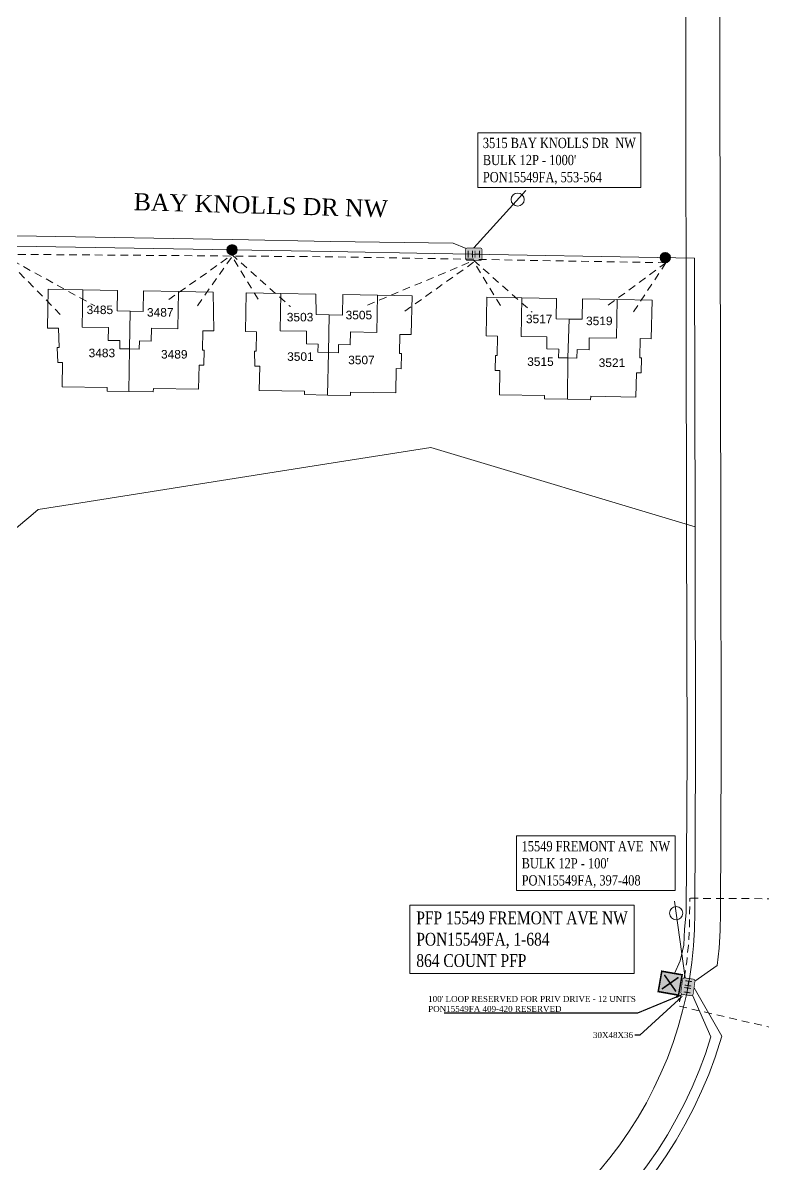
# Model space of a CAD drawing. Header units: feet. Extents: x 865220 to 2774701, y -2240498 to 961524.
# Drawn here: x 2767612 to 2768045, y 956633 to 957301 of the extents above; entities that cross this region are included whole.
import ezdxf
from ezdxf import colors
from ezdxf.entities.mleader import LeaderData, LeaderLine
from ezdxf.enums import TextEntityAlignment as Align
from ezdxf.lldxf.tags import DXFTag
from ezdxf.math import Vec2, Vec3

# ---------------------------------------------------------------- set-up
doc = ezdxf.new("R2010")
doc.units = ezdxf.units.FT
doc.header["$LTSCALE"] = 0.015
doc.header["$MEASUREMENT"] = 0
doc.set_wipeout_variables(frame=1)
doc.linetypes.add('DASHED', pattern=[5, 3, -2])
for name, color, linetype, lineweight in [('144D', 112, '144D', 5), ('216A', 112, '216A', 5), ('432A', 112, '432A', 5), ('DETAIL', 7, 'Continuous', 5), ('DROP BURIED', 7, 'DASHED', 5), ('F1', 112, 'F1', 5), ('Parcels', 7, 'Continuous', 0), ('PROP_TEL', 6, 'Continuous', 5), ('RUNNING LINE (UNDERGROUND)', 10, 'Continuous', 40), ('TAIL', 1, 'MST', 5), ('TERMINALS', 7, 'Continuous', 5)]:
    doc.layers.add(name, color=color, linetype=linetype, lineweight=lineweight)
for name, color, linetype in [('Scott County Addresses', 7, 'Continuous'), ('STREET NAME', 7, 'Continuous'), ('TELEPHONE STRUCT-PROP', 6, 'Continuous')]:
    doc.layers.add(name, color=color, linetype=linetype)
doc.styles.add('Dimensions 100', font='arial.ttf')
doc.styles.add('Line', font='txt.shx', dxfattribs={"height": 3})
doc.styles.add('SIMPLEX', font='times.ttf', dxfattribs={"width": 0.8})
doc.styles.get("Standard").update_dxf_attribs({"font": 'times.ttf'})
doc.styles.add('Utilities', font='arial.ttf', dxfattribs={"height": 2.5})
tags = doc.linetypes.add('144D', pattern='A,80,-5,["144D",Line,S=1.5,R=0,X=0,Y=-1.5],-24', length=109).pattern_tags.tags
tags[6] = DXFTag(74, 10)
tags = doc.linetypes.add('216A', pattern='A,80,-5,["216A",Line,S=1.5,R=0,X=0,Y=-1.5],-24', length=109).pattern_tags.tags
tags[6] = DXFTag(74, 10)
tags = doc.linetypes.add('432A', pattern='A,80,-5,["432A",Line,S=1.5,R=0,X=0,Y=-1.5],-24', length=109).pattern_tags.tags
tags[6] = DXFTag(74, 10)
tags = doc.linetypes.add('F1', pattern='A,15,-5,["F1",Line,S=1.5,R=0,X=0,Y=-1.5],-12', length=32).pattern_tags.tags
tags[6] = DXFTag(74, 10)
tags = doc.linetypes.add('MST', pattern='A,5,-5,5,-5,["TAIL",Line,S=1.5,R=0,X=0,Y=-1.5],-20', length=40).pattern_tags.tags
tags[10] = DXFTag(74, 10)

# ---------------------------------------------------------------- blocks, each defined once
blk = doc.blocks.new('ACMAP_ANN_TEMPLATE_Scott County Address')
at = {"layer": 'Scott County Addresses', "style": 'Dimensions 100'}
blk.add_attdef('ScottCountyAddress', (0, 0), '', height=50, dxfattribs=at)
blk = doc.blocks.new('PFP')
at = {"color": 6}
blk.add_wipeout([(-0.121, 0.121), (0.121, 0.121), (0.121, -0.121), (-0.121, -0.121)], dxfattribs=at)
at = {"ltscale": 40, "true_color": 0xffffff}
h = blk.add_hatch(color=7, dxfattribs=at)
h.dxf.hatch_style = 1
h.paths.add_polyline_path([(-0.121, -0.121), (0.121, -0.121), (0.121, 0.121), (-0.121, 0.121)])
at = {"layer": 'RUNNING LINE (UNDERGROUND)', "color": 6, "lineweight": 0, "const_width": 0.0181, "flags": 128}
blk.add_lwpolyline([(-0.121, 0.121), (0.121, 0.121), (0.121, -0.121), (-0.121, -0.121)], close=True, dxfattribs=at)
at = {"layer": 'RUNNING LINE (UNDERGROUND)', "color": 18, "lineweight": 0, "true_color": 0x000000, "const_width": 0.0181, "flags": 128}
for points in [[(-0.084, -0.084), (0.084, 0.084)], [(-0.084, 0.084), (0.084, -0.084)]]:
    blk.add_lwpolyline(points, dxfattribs=at)
blk = doc.blocks.new('NEW HH')
at = {"ltscale": 40, "true_color": 0xffffff}
h = blk.add_hatch(color=7, dxfattribs=at)
h.dxf.hatch_style = 1
h.paths.add_polyline_path([(-0.0611, -0.0305, 0.414214), (-0.0458, -0.0458), (0.0458, -0.0458, 0.414214), (0.0611, -0.0305), (0.0611, 0.0305, 0.414214), (0.0458, 0.0458), (-0.0458, 0.0458, 0.414214), (-0.0611, 0.0305)])
at = {"layer": 'RUNNING LINE (UNDERGROUND)', "color": 6, "lineweight": 0, "const_width": 0.005, "flags": 128}
blk.add_lwpolyline([(-0.0611, 0.0305), (-0.0611, -0.0305, 0.414214), (-0.0458, -0.0458), (0.0458, -0.0458, 0.414214), (0.0611, -0.0305), (0.0611, 0.0305, 0.414214), (0.0458, 0.0458), (-0.0458, 0.0458, 0.414214)], format="xyb", close=True, dxfattribs=at)
at = {"layer": 'TELEPHONE STRUCT-PROP', "color": 18, "true_color": 0x000000, "style": 'Utilities'}
blk.add_text('HH', height=0.05, dxfattribs=at).set_placement((0, 0), align=Align.MIDDLE_CENTER)
blk = doc.blocks.new('Proposed FlowerPot')
at = {"lineweight": 5, "ltscale": 100, "true_color": 0xffffff}
h = blk.add_hatch(color=7, dxfattribs=at)
h.dxf.hatch_style = 1
h.paths.add_polyline_path([(-0.06, 0, 0.414214), (0, -0.06, 0.414214), (0.06, 0, 0.414214), (0, 0.06, 0.414214)])
at = {"lineweight": 5, "ltscale": 100}
blk.add_circle((0, 0), 0.0604, dxfattribs=at)
at = {"layer": 'RUNNING LINE (UNDERGROUND)', "color": 6, "lineweight": 5, "const_width": 0.00907, "flags": 128}
blk.add_lwpolyline([(-0.06, 0, -0.414214), (0, 0.06, -0.414214), (0.06, 0, -0.414214), (0, -0.06, -0.414214), (-0.06, 0)], format="xyb", dxfattribs=at)
at = {"color": 18, "linetype": 'ByBlock', "lineweight": 5, "ltscale": 100, "true_color": 0x000000, "style": 'Dimensions 100'}
blk.add_text('F', height=0.0744, dxfattribs=at).set_placement((-0.029, -0.037))
blk = doc.blocks.new('TERMINAL')
at = {"lineweight": 5, "ltscale": 0.5, "flags": 128}
blk.add_lwpolyline([(-0.07, -0.65), (-0.07, 44.75)], dxfattribs=at)
at = {"lineweight": 5, "ltscale": 0.5}
blk.add_circle((-0.07, 37.61), 3.83, dxfattribs=at)

msp = doc.modelspace()

# ---------------------------------------------------------------- linework, layer by layer
at = {"layer": 'DROP BURIED', "lineweight": 5, "ltscale": 100, "flags": 128}
for points in [[(2767988.29, 957160.76), (2767852.63, 957163.19), (2767791.82, 957164.28), (2767598.96, 957165.74)], [(2767598.96, 957165.74), (2767653.76, 957135.53)], [(2767598.96, 957165.74), (2767633.61, 957130.5)], [(2767697.09, 957139.19), (2767734.23, 957165.37), (2767768.38, 957135.08)], [(2767713.9, 957135.61), (2767734.26, 957164.38), (2767751.03, 957136.84)], [(2767813.54, 957135.93), (2767875.83, 957162.11), (2767909.98, 957131.83)], [(2767835.36, 957132.36), (2767875.86, 957161.12), (2767892.63, 957133.59)], [(2767954.59, 957135.93), (2767988.28, 957160.64)], [(2767969.42, 957131.99), (2767988.28, 957160.64)], [(2768082.21, 956788.05), (2768002.31, 956788.51)]]:
    msp.add_lwpolyline(points, dxfattribs=at)
at = {"layer": 'Parcels', "lineweight": 5}
for p, q in [((2768005.18, 957163.45), (2768005.18, 957163.45)), ((2767626.44, 957145.25), (2767626.03, 957122.55)), ((2767646.78, 957144.88), (2767626.44, 957145.25)), ((2767646.78, 957144.88), (2767646.39, 957123.09)), ((2767646.39, 957123.09), (2767646.78, 957144.88)), ((2767667.13, 957144.52), (2767646.78, 957144.88)), ((2767646.78, 957144.88), (2767646.78, 957144.88)), ((2767666.91, 957132.52), (2767667.13, 957144.52)), ((2767667.13, 957144.52), (2767666.91, 957132.52)), ((2767667.13, 957144.52), (2767667.13, 957144.52)), ((2767682.42, 957144.24), (2767682.21, 957132.25)), ((2767682.21, 957132.25), (2767682.42, 957144.24)), ((2767702.77, 957143.88), (2767682.42, 957144.24)), ((2767682.42, 957144.24), (2767702.77, 957143.88)), ((2767702.77, 957143.88), (2767702.38, 957122.08)), ((2767702.38, 957122.08), (2767702.77, 957143.88)), ((2767702.77, 957143.88), (2767702.77, 957143.88)), ((2767702.77, 957143.88), (2767723.11, 957143.51)), ((2767723.53, 957120.82), (2767723.11, 957143.51)), ((2767723.11, 957143.51), (2767723.11, 957143.51)), ((2767742.11, 957120.46), (2767742.51, 957143.15)), ((2767742.51, 957143.15), (2767762.86, 957142.79)), ((2767762.86, 957142.79), (2767762.47, 957120.99)), ((2767762.47, 957120.99), (2767762.86, 957142.79)), ((2767783.2, 957142.42), (2767762.86, 957142.79)), ((2767762.86, 957142.79), (2767762.86, 957142.79)), ((2767762.86, 957142.79), (2767783.2, 957142.42)), ((2767783.2, 957142.42), (2767783.2, 957142.42)), ((2767783.2, 957142.42), (2767783.54, 957130.43)), ((2767798.84, 957130.15), (2767799.05, 957142.15)), ((2767799.05, 957142.15), (2767819.4, 957141.78)), ((2767819.4, 957141.78), (2767819, 957119.99)), ((2767839.74, 957141.42), (2767819.4, 957141.78)), ((2767819.4, 957141.78), (2767819.4, 957141.78)), ((2767839.74, 957141.42), (2767839.09, 957118.73)), ((2767839.74, 957141.42), (2767839.74, 957141.42)), ((2767883.55, 957140.63), (2767883.14, 957117.93)), ((2767883.14, 957117.93), (2767883.55, 957140.63)), ((2767903.9, 957140.26), (2767883.55, 957140.63)), ((2767903.9, 957140.26), (2767903.49, 957117.57)), ((2767903.9, 957140.26), (2767903.9, 957140.26)), ((2767903.9, 957140.26), (2767924.24, 957139.9)), ((2767924.02, 957127.9), (2767924.24, 957139.9)), ((2767924.24, 957139.9), (2767924.24, 957139.9)), ((2767939.54, 957139.62), (2767939.32, 957127.63)), ((2767959.88, 957139.26), (2767939.54, 957139.62)), ((2767939.54, 957139.62), (2767959.88, 957139.26)), ((2767959.88, 957139.26), (2767959.47, 957116.56)), ((2767980.22, 957138.89), (2767959.88, 957139.26)), ((2767959.88, 957139.26), (2767959.88, 957139.26)), ((2767979.72, 957116.2), (2767980.22, 957138.89)), ((2767980.22, 957138.89), (2767980.22, 957138.89)), ((2767674.56, 957132.38), (2767666.91, 957132.52)), ((2767666.91, 957132.52), (2767674.56, 957132.38)), ((2767674.16, 957110.29), (2767674.56, 957132.38)), ((2767682.21, 957132.25), (2767674.56, 957132.38)), ((2767791.19, 957130.29), (2767783.54, 957130.43)), ((2767783.54, 957130.43), (2767791.19, 957130.29)), ((2767791.19, 957130.29), (2767790.7, 957108.2)), ((2767790.7, 957108.2), (2767791.19, 957130.29)), ((2767798.84, 957130.15), (2767791.19, 957130.29)), ((2767931.67, 957127.76), (2767924.02, 957127.9)), ((2767924.02, 957127.9), (2767931.67, 957127.76)), ((2767931.67, 957127.76), (2767930.86, 957105.08)), ((2767930.86, 957105.08), (2767931.67, 957127.76)), ((2767939.32, 957127.63), (2767931.67, 957127.76)), ((2767931.67, 957127.76), (2767939.32, 957127.63)), ((2767626.03, 957122.55), (2767632.53, 957122.44)), ((2767632.85, 957111.14), (2767632.53, 957122.44)), ((2767646.39, 957123.09), (2767661.79, 957122.81)), ((2767661.79, 957122.81), (2767646.39, 957123.09)), ((2767661.79, 957122.81), (2767661.65, 957115.31)), ((2767686.85, 957114.86), (2767686.98, 957122.36)), ((2767702.38, 957122.08), (2767686.98, 957122.36)), ((2767686.98, 957122.36), (2767702.38, 957122.08)), ((2767716.83, 957109.64), (2767717.03, 957120.94)), ((2767723.53, 957120.82), (2767717.03, 957120.94)), ((2767742.11, 957120.46), (2767748.6, 957120.34)), ((2767748.6, 957120.34), (2767748.4, 957109.04)), ((2767777.86, 957120.72), (2767762.47, 957120.99)), ((2767777.86, 957120.72), (2767777.73, 957113.22)), ((2767777.73, 957113.22), (2767777.86, 957120.72)), ((2767803.61, 957120.27), (2767803.47, 957112.77)), ((2767803.61, 957120.27), (2767819, 957119.99)), ((2767832.38, 957107.55), (2767832.59, 957118.84)), ((2767839.09, 957118.73), (2767832.59, 957118.84)), ((2767883.14, 957117.93), (2767889.64, 957117.82)), ((2767889.64, 957117.82), (2767889.44, 957106.52)), ((2767889.44, 957106.52), (2767889.64, 957117.82)), ((2767632.09, 957102.36), (2767631.85, 957111.16)), ((2767631.85, 957111.16), (2767632.85, 957111.14)), ((2767661.65, 957115.31), (2767668.55, 957115.19)), ((2767668.55, 957115.19), (2767668.46, 957110.39)), ((2767679.95, 957114.99), (2767679.86, 957110.19)), ((2767679.86, 957110.19), (2767679.95, 957114.99)), ((2767679.95, 957114.99), (2767686.85, 957114.86)), ((2767777.73, 957113.22), (2767784.63, 957113.09)), ((2767784.63, 957113.09), (2767777.73, 957113.22)), ((2767784.63, 957113.09), (2767784.54, 957108.3)), ((2767784.54, 957108.3), (2767784.63, 957113.09)), ((2767796.58, 957112.89), (2767796.49, 957108.09)), ((2767803.47, 957112.77), (2767796.58, 957112.89)), ((2767903.49, 957117.57), (2767918.68, 957117.3)), ((2767918.56, 957110.3), (2767918.68, 957117.3)), ((2767943.35, 957109.85), (2767943.48, 957116.85)), ((2767959.47, 957116.56), (2767943.48, 957116.85)), ((2767943.48, 957116.85), (2767959.47, 957116.56)), ((2767973.22, 957116.32), (2767973.02, 957105.02)), ((2767979.72, 957116.2), (2767973.22, 957116.32)), ((2767668.46, 957110.39), (2767674.16, 957110.29)), ((2767674.16, 957110.29), (2767668.46, 957110.39)), ((2767674.16, 957110.29), (2767673.72, 957085.42)), ((2767674.16, 957110.29), (2767679.86, 957110.19)), ((2767717.83, 957109.63), (2767716.83, 957109.64)), ((2767717.83, 957109.63), (2767717.67, 957100.83)), ((2767747.4, 957109.06), (2767747.65, 957100.27)), ((2767747.4, 957109.06), (2767748.4, 957109.04)), ((2767790.59, 957108.2), (2767784.54, 957108.3)), ((2767790.7, 957108.2), (2767790.15, 957083.3)), ((2767790.59, 957108.2), (2767790.7, 957108.2)), ((2767790.7, 957108.2), (2767790.59, 957108.2)), ((2767790.7, 957108.2), (2767796.49, 957108.09)), ((2767832.38, 957107.55), (2767833.38, 957107.53)), ((2767833.23, 957098.73), (2767833.38, 957107.53)), ((2767888.44, 957106.54), (2767888.28, 957097.74)), ((2767888.28, 957097.74), (2767888.44, 957106.54)), ((2767888.44, 957106.54), (2767889.44, 957106.52)), ((2767918.56, 957110.3), (2767925.56, 957110.17)), ((2767925.47, 957105.17), (2767925.56, 957110.17)), ((2767930.86, 957105.08), (2767925.47, 957105.17)), ((2767930.86, 957105.08), (2767930.78, 957080.78)), ((2767930.86, 957105.08), (2767936.26, 957104.98)), ((2767936.35, 957109.98), (2767936.26, 957104.98)), ((2767943.35, 957109.85), (2767936.35, 957109.98)), ((2767974.02, 957105), (2767973.02, 957105.02)), ((2767974.02, 957105), (2767973.86, 957096.21)), ((2767634.89, 957102.31), (2767632.09, 957102.36)), ((2767634.89, 957102.31), (2767634.64, 957088.12)), ((2767714.87, 957100.88), (2767714.62, 957086.68)), ((2767717.67, 957100.83), (2767714.87, 957100.88)), ((2767750.45, 957100.22), (2767747.65, 957100.27)), ((2767750.19, 957086.02), (2767750.45, 957100.22)), ((2767830.17, 957084.58), (2767830.43, 957098.78)), ((2767833.23, 957098.73), (2767830.43, 957098.78)), ((2767888.28, 957097.74), (2767891.08, 957097.69)), ((2767891.08, 957097.69), (2767888.28, 957097.74)), ((2767890.83, 957083.49), (2767891.08, 957097.69)), ((2767971.06, 957096.26), (2767970.8, 957082.06)), ((2767971.06, 957096.26), (2767973.86, 957096.21)), ((2767634.64, 957088.12), (2767661.13, 957087.64)), ((2767661.13, 957087.64), (2767661.1, 957085.64)), ((2767661.1, 957085.64), (2767673.72, 957085.42)), ((2767673.72, 957085.42), (2767688.09, 957085.16)), ((2767673.72, 957085.42), (2767673.72, 957085.42)), ((2767688.09, 957085.16), (2767688.12, 957087.16)), ((2767688.12, 957087.16), (2767714.62, 957086.68)), ((2767750.19, 957086.02), (2767776.69, 957085.54)), ((2767776.65, 957083.54), (2767776.69, 957085.54)), ((2767803.68, 957085.06), (2767803.64, 957083.06)), ((2767830.17, 957084.58), (2767803.68, 957085.06)), ((2767776.65, 957083.54), (2767790.15, 957083.3)), ((2767790.15, 957083.3), (2767803.64, 957083.06)), ((2767790.15, 957083.3), (2767790.15, 957083.3)), ((2767890.83, 957083.49), (2767917.32, 957083.02)), ((2767917.32, 957083.02), (2767917.28, 957081.02)), ((2767917.28, 957081.02), (2767917.32, 957083.02)), ((2767917.28, 957081.02), (2767930.78, 957080.78)), ((2767930.78, 957080.78), (2767917.28, 957081.02)), ((2767930.78, 957080.78), (2767944.27, 957080.53)), ((2767930.78, 957080.78), (2767930.78, 957080.78)), ((2767944.31, 957082.53), (2767944.27, 957080.53)), ((2767944.31, 957082.53), (2767970.8, 957082.06)), ((2767789.64, 957042.99), (2767850.65, 957052.65)), ((2767850.65, 957052.65), (2768005.51, 957006.09)), ((2767789.64, 957042.99), (2767731.8, 957033.82)), ((2767731.8, 957033.82), (2767641.98, 957019.59)), ((2767641.98, 957019.59), (2767620.58, 957016.2)), ((2767571.21, 956974.62), (2767616.28, 957012.58)), ((2767616.28, 957012.58), (2767620.58, 957016.2)), ((2768005.51, 957006.09), (2768005.51, 957006.09)), ((2768005.8, 956868.65), (2768005.8, 956868.68)), ((2768000.33, 956731.91), (2768002.12, 956741.41))]:
    msp.add_line(p, q, dxfattribs=at)
for points in [[(2768005.18, 957163.45), (2767852.69, 957166.19), (2767791.87, 957167.28), (2767734.22, 957168.31), (2767608.06, 957170.58)], [(2768002.12, 956741.41), (2768003.51, 956750.98), (2768004.5, 956760.6), (2768005.09, 956770.25), (2768005.26, 956779.92), (2768005.79, 956873.03), (2768005.51, 957006.09), (2768005.18, 957163.45)]]:
    msp.add_lwpolyline(points, dxfattribs=at)
at = {"layer": 'TAIL', "lineweight": 5, "ltscale": 100, "flags": 128}
msp.add_lwpolyline([(2767871.3, 957169.08), (2767863.77, 957172.24), (2767791.98, 957173.28), (2767734.32, 957174.31), (2767608.14, 957176.58), (2767606.41, 957176.59), (2767604.64, 957176.58), (2767602.88, 957176.53), (2767601.12, 957176.46), (2767599.34, 957176.35), (2767596.19, 957176.08), (2767595.82, 957176.04), (2767594.09, 957175.85), (2767592.35, 957175.62), (2767590.6, 957175.36), (2767588.86, 957175.07), (2767587.13, 957174.75), (2767585.4, 957174.4), (2767583.68, 957174.02), (2767581.97, 957173.61), (2767580.26, 957173.17), (2767578.56, 957172.7), (2767576.87, 957172.2), (2767575.19, 957171.67), (2767573.52, 957171.11), (2767571.86, 957170.52), (2767570.21, 957169.9), (2767568.57, 957169.26), (2767566.94, 957168.58), (2767565.32, 957167.88), (2767563.72, 957167.15), (2767562.13, 957166.39), (2767560.55, 957165.61), (2767558.98, 957164.8), (2767557.44, 957163.96), (2767555.9, 957163.09), (2767554.38, 957162.19), (2767552.88, 957161.27), (2767551.39, 957160.33), (2767549.92, 957159.36), (2767548.47, 957158.36), (2767547.03, 957157.34), (2767545.61, 957156.29), (2767544.22, 957155.22), (2767542.84, 957154.12), (2767541.48, 957153), (2767540.13, 957151.85), (2767538.81, 957150.69), (2767537.51, 957149.5), (2767536.23, 957148.28), (2767534.98, 957147.05), (2767533.74, 957145.79), (2767532.53, 957144.51), (2767531.34, 957143.22), (2767530.17, 957141.9), (2767529.02, 957140.56), (2767527.9, 957139.2), (2767526.8, 957137.82), (2767525.73, 957136.42), (2767524.68, 957135), (2767523.65, 957133.56), (2767522.17, 957131.4), (2767520.7, 957129.23), (2767519.76, 957127.91), (2767518.78, 957126.59), (2767517.78, 957125.29), (2767516.8, 957124.06), (2767515.71, 957122.74), (2767514.65, 957121.5), (2767513.56, 957120.27), (2767512.45, 957119.06), (2767511.32, 957117.87), (2767510.17, 957116.7), (2767509, 957115.55), (2767507.81, 957114.42), (2767506.6, 957113.32), (2767505.37, 957112.23), (2767504.12, 957111.16), (2767502.86, 957110.12), (2767501.57, 957109.1), (2767500.27, 957108.1), (2767498.95, 957107.13), (2767497.62, 957106.18), (2767496.26, 957105.25), (2767494.9, 957104.34), (2767493.51, 957103.46), (2767492.11, 957102.61), (2767490.7, 957101.77), (2767489.27, 957100.97), (2767487.83, 957100.18), (2767486.37, 957099.43), (2767484.91, 957098.7), (2767483.42, 957097.99), (2767481.93, 957097.31), (2767480.43, 957096.66), (2767478.91, 957096.03), (2767477.73, 957095.57), (2767477.39, 957095.43), (2767475.85, 957094.86), (2767474.3, 957094.31), (2767472.75, 957093.79), (2767471.18, 957093.3), (2767469.61, 957092.83), (2767468.03, 957092.4), (2767466.44, 957091.99), (2767464.84, 957091.6), (2767463.24, 957091.25), (2767461.63, 957090.92), (2767460.02, 957090.62), (2767458.4, 957090.35), (2767456.78, 957090.11), (2767455.15, 957089.9), (2767453.52, 957089.71), (2767451.89, 957089.56), (2767450.26, 957089.43), (2767448.62, 957089.33), (2767447.09, 957089.26), (2767446.98, 957089.26), (2767445.34, 957089.22), (2767443.7, 957089.2), (2767442.03, 957089.22), (2767359.21, 957090.7), (2767359.21, 957019.91), (2767356.77, 957018.17)], dxfattribs=at)

# ---------------------------------------------------------------- block references
at = {"layer": 'PROP_TEL', "lineweight": 5}
for name, p, xscale, yscale, zscale in [('Proposed FlowerPot', (2767734.22, 957168.31), 50, 50, 50), ('NEW HH', (2767875.83, 957165.77), 80, 80, 80), ('Proposed FlowerPot', (2767987.98, 957163.76), 50, 50, 50)]:
    msp.add_blockref(name, p, dxfattribs=dict(at, xscale=xscale, yscale=yscale, zscale=zscale))
at = {"layer": 'Scott County Addresses', "lineweight": 5}
ref = msp.add_blockref('ACMAP_ANN_TEMPLATE_Scott County Address', (2767660.67, 957129.98), dxfattribs=dict(at, xscale=0.1, yscale=0.1, zscale=0.1))
ref.add_attrib('ScottCountyAddress', '3485', (2767649.02, 957130.7), dxfattribs={"height": 5, "style": 'Dimensions 100'})
at = {"layer": 'Scott County Addresses', "lineweight": 5, "xscale": 0.1, "yscale": 0.1, "zscale": 0.1}
for p, values in [((2767684.4, 957129.22), {'ScottCountyAddress': '3487'}), ((2767766.28, 957126.42), {'ScottCountyAddress': '3503'}), ((2767800.74, 957127.64), {'ScottCountyAddress': '3505'}), ((2767941.58, 957124.22), {'ScottCountyAddress': '3519'}), ((2767650.19, 957105.43), {'ScottCountyAddress': '3483'}), ((2767692.6, 957104.66), {'ScottCountyAddress': '3489'}), ((2767766.49, 957103.32), {'ScottCountyAddress': '3501'}), ((2767802.24, 957101.33), {'ScottCountyAddress': '3507'}), ((2767907.1, 957100.35), {'ScottCountyAddress': '3515'})]:
    msp.add_blockref('ACMAP_ANN_TEMPLATE_Scott County Address', p, dxfattribs=at).add_auto_attribs(values)
at = {"layer": 'Scott County Addresses', "lineweight": 5}
ref = msp.add_blockref('ACMAP_ANN_TEMPLATE_Scott County Address', (2767917.63, 957125.09), dxfattribs=dict(at, xscale=0.1, yscale=0.1, zscale=0.1))
ref.add_attrib('ScottCountyAddress', '3517', (2767906.35, 957125.37), dxfattribs={"height": 5, "style": 'Dimensions 100'})
ref = msp.add_blockref('ACMAP_ANN_TEMPLATE_Scott County Address', (2767955.59, 957099.48), dxfattribs=dict(at, xscale=0.1, yscale=0.1, zscale=0.1))
ref.add_attrib('ScottCountyAddress', '3521', (2767948.99, 957099.69), dxfattribs={"height": 5, "style": 'Dimensions 100'})
at = {"layer": 'TERMINALS', "lineweight": 5, "ltscale": 0.5, "rotation": 317.7939211206578}
msp.add_blockref('TERMINAL', (2767876.31, 957169.87), dxfattribs=at)

# ---------------------------------------------------------------- texts
at = {"layer": 'STREET NAME', "lineweight": 5, "ltscale": 40, "insert": (2767676.79, 957201.59), "char_height": 10, "attachment_point": 1, "rotation": 358.38193}
msp.add_mtext('BAY KNOLLS DR NW', dxfattribs=at)

# ---------------------------------------------------------------- next in the draw order: block references
at = {"layer": 'PROP_TEL', "lineweight": 5, "xscale": 49.99999999999999, "yscale": 49.99999999999999, "zscale": 49.99999999999999, "rotation": 350.0434251731962}
msp.add_blockref('PFP', (2767990.86, 956738.77), dxfattribs=at)

# ---------------------------------------------------------------- next in the draw order: texts
at = {"layer": 'TERMINALS', "lineweight": 5, "ltscale": 0.5, "insert": (2767881.14, 957233.95), "char_height": 6, "attachment_point": 1, "style": 'SIMPLEX', "bg_fill": 19, "box_fill_scale": 1.5, "bg_fill_color": 256, "bg_fill_transparency": 0}
msp.add_mtext("3515 BAY KNOLLS DR  NW\\PBULK 12P - 1000'\\PPON15549FA, 553-564", dxfattribs=at)

# ---------------------------------------------------------------- next in the draw order: linework, layer by layer
at = {"layer": '144D', "lineweight": 5, "ltscale": 100, "flags": 128}
msp.add_lwpolyline([(2768004.85, 956736.15), (2768021.13, 956707.77), (2768017.15, 956695.46), (2768013.41, 956685.36), (2768009.25, 956675.44), (2768004.68, 956665.69), (2767999.71, 956656.15), (2767994.33, 956646.83), (2767988.57, 956637.74), (2767982.43, 956628.89), (2767975.93, 956620.32), (2767969.07, 956612.03), (2767962.05, 956604.23), (2767925.32, 956565.11), (2767924.71, 956564.46), (2767900.24, 956538.39), (2767819.7, 956452.61), (2767826.63, 956445.39), (2767822.51, 956441), (2767943.84, 956314.55), (2768032.75, 956221.9), (2768035.95, 956218.05), (2768038.95, 956213.17), (2768041.23, 956207.91), (2768042.73, 956202.39), (2768043.44, 956196.71), (2768043.33, 956190.98), (2768042.41, 956185.33), (2768040.7, 956179.87), (2768038.23, 956174.7), (2768035.05, 956169.94), (2768031.7, 956166.21), (2767977.54, 956113.88), (2767973.67, 956110.13), (2767925.75, 956063.83), (2767916.14, 956054.79), (2767906.18, 956045.91), (2767895.53, 956036.93), (2767884.96, 956028.5), (2767874.16, 956020.36), (2767863.45, 956012.74), (2767857.69, 956008.54), (2767852.42, 956004.31), (2767847.37, 955999.83), (2767842.54, 955995.12), (2767837.87, 955990.1), (2767835.48, 955987.32), (2767831.32, 955982.11), (2767827.47, 955976.8), (2767823.87, 955971.31), (2767823.28, 955970.32), (2767822.89, 955961.14), (2767822.22, 955955.06), (2767821.13, 955949.03), (2767819.64, 955943.09), (2767817.74, 955937.27), (2767815.46, 955931.59), (2767812.79, 955926.07), (2767809.92, 955921.05), (2767807.08, 955916.45), (2767799.28, 955903.8), (2767757.28, 955835.72), (2767715.28, 955767.64), (2767673.29, 955699.55), (2767640.34, 955645.78), (2767614.27, 955641.97)], dxfattribs=at)
at = {"layer": '216A', "lineweight": 5, "ltscale": 100, "flags": 128}
msp.add_lwpolyline([(2767356.47, 957015.33), (2767376.1, 957028.14), (2767376.76, 957081.3), (2767379.63, 957212.41), (2767338.93, 957238.59), (2767344.49, 957367.84), (2767558.49, 957361.97), (2767714.65, 957359.18), (2767900.01, 957355.87), (2768019.78, 957353.72), (2768020.51, 957006.12), (2768020.79, 956873.01), (2768020.26, 956779.74), (2768020.08, 956769.66), (2768019.46, 956759.38), (2768018.4, 956749.13), (2768005.37, 956739.88)], dxfattribs=at)
at = {"layer": '432A', "lineweight": 5, "ltscale": 100, "flags": 128}
msp.add_lwpolyline([(2768003.87, 956731.72), (2768014.71, 956707.42), (2768011.48, 956697.42), (2768007.83, 956687.57), (2768003.77, 956677.87), (2767999.3, 956668.36), (2767994.44, 956659.04), (2767989.2, 956649.93), (2767983.57, 956641.05), (2767977.58, 956632.42), (2767971.23, 956624.05), (2767964.53, 956615.95), (2767957.64, 956608.29), (2767920.95, 956569.22), (2767920.34, 956568.57), (2767895.86, 956542.5), (2767811.42, 956452.56), (2767818.35, 956445.34), (2767749.56, 956372.08), (2767691.38, 956310.12), (2767633.21, 956248.16), (2767575.03, 956186.21), (2767520.27, 956127.89), (2767468.55, 956072.81), (2767399.47, 955998.27), (2767389.51, 955986.59), (2767378.57, 955973.21), (2767367.86, 955959.53), (2767366.97, 955958.37), (2767360.5, 955949.77), (2767354.13, 955941.08), (2767353.12, 955939.68), (2767352.08, 955938.23), (2767351.05, 955936.79), (2767348.97, 955933.86), (2767347.95, 955932.41), (2767346.93, 955930.95), (2767344.92, 955928.07), (2767336.81, 955916.15), (2767335.91, 955914.8), (2767326.79, 955900.79), (2767318, 955886.68), (2767309.51, 955872.39), (2767301.3, 955857.94), (2767293.39, 955843.32), (2767285.79, 955828.57), (2767278.49, 955813.66), (2767271.49, 955798.62), (2767264.79, 955783.43), (2767258.4, 955768.12), (2767252.18, 955752.31), (2767246.29, 955736.38), (2767240.73, 955720.33), (2767235.51, 955704.17), (2767230.61, 955687.9), (2767226.45, 955673.03), (2767222.58, 955658.07), (2767218.96, 955642.96), (2767208.72, 955598.32), (2767181.88, 955481.37), (2767141.62, 955305.95), (2767111.43, 955174.39), (2767074.54, 955013.59), (2767072.27, 955003.7), (2767068.68, 954989), (2767064.68, 954974.26), (2767060.28, 954959.63), (2767055.49, 954945.13), (2767050.32, 954930.76), (2767044.8, 954916.64), (2767044.12, 954914.97), (2767038.68, 954902.12), (2767032.88, 954889.3), (2767026.76, 954876.63), (2767020.33, 954864.11), (2767013.6, 954851.76), (2767006.69, 954839.79), (2766998.23, 954825.96), (2766990.38, 954813.88), (2766982.23, 954802), (2766973.79, 954790.33), (2766965.05, 954778.88), (2766956.03, 954767.65), (2766946.73, 954756.65), (2766937.16, 954745.89), (2766927.32, 954735.38), (2766917.22, 954725.11), (2766894.79, 954708.69), (2766916.48, 954688.67), (2766851.49, 954646.39), (2766865.6, 954618.17)], dxfattribs=at)
at = {"layer": 'DROP BURIED', "lineweight": 5, "ltscale": 100, "flags": 128}
for points in [[(2767999.15, 956741.84), (2768000.54, 956751.35), (2768001.51, 956760.84), (2768002.09, 956770.37), (2768002.26, 956779.95), (2768002.31, 956788.51)], [(2768073.68, 956707.3), (2767995.74, 956725.43), (2767997.41, 956732.59)]]:
    msp.add_lwpolyline(points, dxfattribs=at)
at = {"layer": 'F1', "lineweight": 5, "ltscale": 100, "flags": 128}
msp.add_lwpolyline([(2762748.33, 957374.81), (2762960.37, 957419), (2762983.49, 957423.51), (2763006.68, 957427.66), (2763029.92, 957431.45), (2763053.23, 957434.87), (2763076.58, 957437.93), (2763099.98, 957440.63), (2763123.42, 957442.95), (2763146.89, 957444.92), (2763170.4, 957446.51), (2763193.92, 957447.74), (2763217.46, 957448.6), (2763241.01, 957449.09), (2763264.56, 957449.21), (2763288.09, 957448.96), (2763898.42, 957437.84), (2763911.65, 957437.59), (2764110.47, 957433.97), (2764258.82, 957431.26), (2764344.8, 957429.7), (2764430.77, 957428.13), (2764613.84, 957424.79), (2764650.81, 957424.12), (2764872.03, 957420.08), (2765091.05, 957416.09), (2765115.56, 957415.64), (2765165.75, 957414.74), (2765179.39, 957414.5), (2765198.72, 957414.15), (2765220.29, 957413.77), (2765320.9, 957411.97), (2765350.61, 957411.44), (2765465.5, 957409.39), (2765557.35, 957407.74), (2765675.45, 957405.63), (2765910.62, 957401.43), (2766045.82, 957399.01), (2766177.34, 957396.66), (2766178.33, 957401.65), (2766182.9, 957401.56), (2766276.74, 957399.88), (2766369.02, 957398.24), (2766416.48, 957397.39), (2766466.57, 957396.49), (2766552.35, 957394.96), (2766638.35, 957393.42), (2766724.36, 957391.88), (2766738.36, 957391.63), (2766810.37, 957390.35), (2766896.38, 957388.81), (2766982.39, 957387.27), (2767065.39, 957385.79), (2767068.4, 957385.73), (2767154.41, 957384.2), (2767240.41, 957382.66), (2767439.22, 957379.1), (2767558.76, 957376.97), (2767714.92, 957374.18), (2767900.28, 957370.86), (2767999.75, 957369.08), (2768000.51, 957006.08), (2768000.79, 956873.04), (2768000.26, 956779.98), (2767999.2, 956770.45), (2767998.88, 956761.04), (2767996.64, 956751.79), (2767993.37, 956744.46)], dxfattribs=at)
at = {"layer": 'Parcels', "lineweight": 5}
msp.add_lwpolyline([(2767949.38, 956629.01), (2767955.54, 956636.47), (2767961.39, 956644.17), (2767966.9, 956652.11), (2767972.08, 956660.28), (2767976.91, 956668.66), (2767981.38, 956677.23), (2767985.48, 956685.99), (2767989.22, 956694.91), (2767992.58, 956703.97), (2767995.55, 956713.17), (2767998.14, 956722.49), (2768000.33, 956731.91)], dxfattribs=at)

# ---------------------------------------------------------------- next in the draw order: block references
at = {"layer": 'PROP_TEL', "lineweight": 5, "xscale": 80, "yscale": 80, "zscale": 80, "rotation": 82.02440165556615}
msp.add_blockref('NEW HH', (2768001.22, 956736.66), dxfattribs=at)
at = {"layer": 'TERMINALS', "lineweight": 5, "ltscale": 0.5, "rotation": 7.874684256107043}
msp.add_blockref('TERMINAL', (2767999.6, 956742.53), dxfattribs=at)

# ---------------------------------------------------------------- next in the draw order: texts
at = {"layer": 'PROP_TEL', "lineweight": 5, "ltscale": 0.5, "insert": (2767842.15, 956780.78), "char_height": 7.5, "attachment_point": 1, "style": 'SIMPLEX', "bg_fill": 19, "box_fill_scale": 1.5, "bg_fill_color": 256, "bg_fill_transparency": 0}
msp.add_mtext('PFP 15549 FREMONT AVE NW\\PPON15549FA, 1-684\\P864 COUNT PFP', dxfattribs=at)
at = {"layer": 'TERMINALS', "lineweight": 5, "ltscale": 0.5, "insert": (2767903.85, 956822.03), "char_height": 6, "attachment_point": 1, "style": 'SIMPLEX', "bg_fill": 19, "box_fill_scale": 1.5, "bg_fill_color": 256, "bg_fill_transparency": 0}
msp.add_mtext("15549 FREMONT AVE  NW\\PBULK 12P - 100'\\PPON15549FA, 397-408", dxfattribs=at)

# ---------------------------------------------------------------- next in the draw order: leaders
at = {"layer": 'DETAIL', "lineweight": 5, "ltscale": 5}
ml = msp.add_multileader_mtext('Standard', dxfattribs=at)
ml.set_content("100' LOOP RESERVED FOR PRIV DRIVE - 12 UNITS\\PPON15549FA 409-420 RESERVED", color=256)
ml.set_leader_properties()
ml.build(insert=Vec2(0, 0))
ml.multileader.update_dxf_attribs({"text_left_attachment_type": 5, "text_right_attachment_type": 5, "dogleg_length": 3})
ctx = ml.context
ctx.base_point, ctx.char_height, ctx.landing_gap_size, ctx.plane_origin = Vec3(2767847.58, 956721.26), 3.5, 1.5, Vec3(2768156.26, 956807.33)
ctx.left_attachment, ctx.right_attachment = 5, 5
notes = []
notes.append((ctx, [(0, (1, 1, 0), (2767971.64, 956721.26), (-1, 0), 3, [(0, [(2767998.13, 956732.16)], 0, [])])]))
ctx.mtext.insert, ctx.mtext.flow_direction = Vec3(2767849.08, 956731.3), 5
ctx.mtext.has_bg_fill, ctx.mtext.bg_color, ctx.mtext.bg_scale_factor, ctx.mtext.bg_transparency, ctx.mtext.use_window_bg_color = 1, -1027028792, 1.5, 0, 1
for ctx, leaders in notes:
    for number, flags, end, landing, length, lines in leaders:
        leader = LeaderData()
        leader.index, (leader.has_last_leader_line, leader.has_dogleg_vector, leader.attachment_direction) = number, flags
        leader.last_leader_point, leader.dogleg_vector, leader.dogleg_length = Vec3(end), Vec3(landing), length
        for number, points, colour, breaks in lines:
            line = LeaderLine()
            line.index, line.vertices, line.color, line.breaks = number, Vec3.list(points), colors.encode_raw_color(colour), breaks
            leader.lines.append(line)
        ctx.leaders.append(leader)

# ---------------------------------------------------------------- next in the draw order: leaders
ml = msp.add_multileader_mtext('Standard', dxfattribs=at)
ml.set_content('30X48X36', color=256)
ml.set_leader_properties()
ml.build(insert=Vec2(0, 0))
ml.multileader.update_dxf_attribs({"has_text_frame": 1, "text_left_attachment_type": 2, "text_right_attachment_type": 2, "dogleg_length": 3})
ctx = ml.context
ctx.base_point, ctx.char_height, ctx.landing_gap_size, ctx.plane_origin = Vec3(2767944.59, 956708.38), 3.5, 1.5, Vec3(2768089.05, 956671.73)
ctx.left_attachment, ctx.right_attachment, ctx.text_align_type = 2, 2, 1
notes = []
notes.append((ctx, [(0, (1, 1, 0), (2767973.15, 956708.38), (-1, 0), 3, [(0, [(2767998.59, 956731.67)], 0, [])])]))
ctx.mtext.insert, ctx.mtext.alignment, ctx.mtext.flow_direction = Vec3(2767957.37, 956710.16), 2, 5
ctx.mtext.has_bg_fill, ctx.mtext.bg_color, ctx.mtext.bg_scale_factor, ctx.mtext.bg_transparency, ctx.mtext.use_window_bg_color = 1, -1027028792, 1.5, 0, 1
for ctx, leaders in notes:
    for number, flags, end, landing, length, lines in leaders:
        leader = LeaderData()
        leader.index, (leader.has_last_leader_line, leader.has_dogleg_vector, leader.attachment_direction) = number, flags
        leader.last_leader_point, leader.dogleg_vector, leader.dogleg_length = Vec3(end), Vec3(landing), length
        for number, points, colour, breaks in lines:
            line = LeaderLine()
            line.index, line.vertices, line.color, line.breaks = number, Vec3.list(points), colors.encode_raw_color(colour), breaks
            leader.lines.append(line)
        ctx.leaders.append(leader)

doc.saveas('drawing.dxf')
